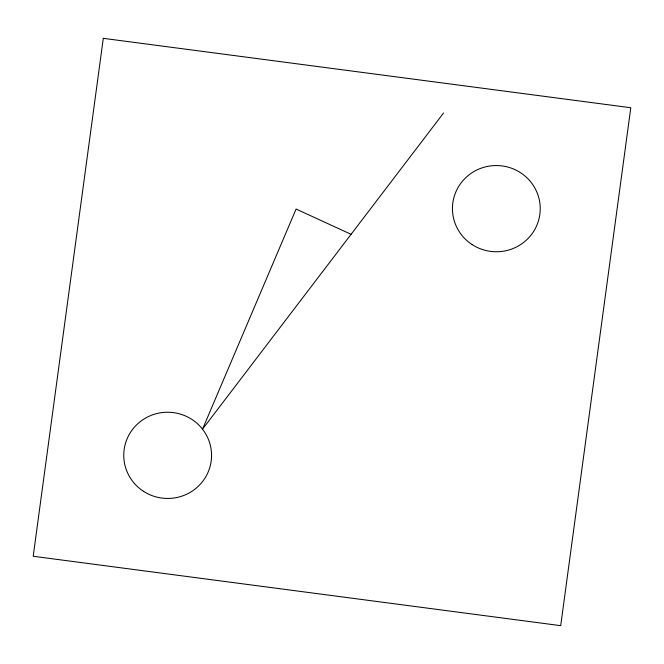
<?xml version="1.0" encoding="UTF-8"?>
<svg xmlns="http://www.w3.org/2000/svg" width="664" height="664" viewBox="0 0 664 664"><rect width="100%" height="100%" fill="white"/><g stroke="black" fill="none" stroke-linecap="round" stroke-linejoin="round"><path stroke-width="1" d="M443.569 112.988L202.52 429.185L296.086 209.052L351.082 234.309M103.293 38.338L33.2 556.266L560.706 625.662L630.8 107.734L103.293 38.338M472.121 244.584A43.899 43.11 1.7 0 0 540.156 211.318A43.899 43.11 1.7 0 0 476.735 170.059A43.899 43.11 1.7 0 0 472.121 244.584M143.441 491.277A43.899 43.11 1.7 0 0 211.476 458.011A43.899 43.11 1.7 0 0 148.055 416.751A43.899 43.11 1.7 0 0 143.441 491.277"/></g></svg>
